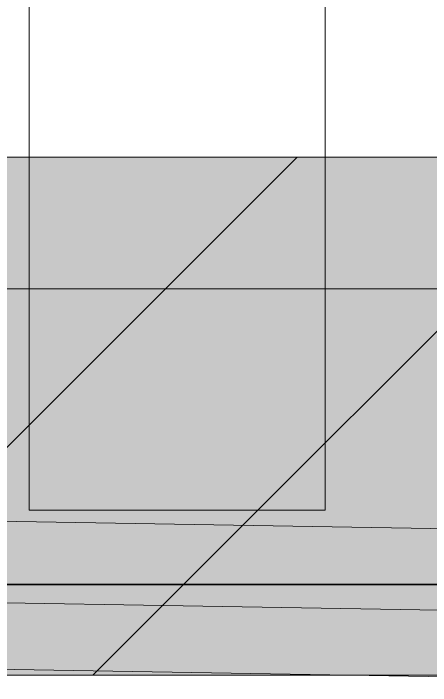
# Model space of a CAD drawing. Header units: millimetres. Extents: x -546 to 1681, y -650 to 1730.
# Drawn here: x 822.934 to 823.497, y 658.242 to 659.15 of the extents above; entities that cross this region are included whole.
import ezdxf

# ---------------------------------------------------------------- set-up
doc = ezdxf.new("R2010")
doc.units = ezdxf.units.MM

msp = doc.modelspace()

# ---------------------------------------------------------------- hatches: boundary and pattern name
at = {"true_color": 0xffffff}
h = msp.add_hatch(color=7, dxfattribs=at)
h.dxf.hatch_style = 2
h.paths.add_polyline_path([(830.80727, 658.95578), (830.80727, 658.25578), (815.25725, 658.25578), (815.25725, 658.95578)])

# ---------------------------------------------------------------- linework, layer by layer
at = {"color": 8, "lineweight": 0, "true_color": 0x7f7f7f}
for points in [[(822.95526, 658.47878), (822.95526, 663.27678)], [(823.35526, 663.27678), (823.35526, 658.47878)], [(815.10524, 658.77778), (823.70526, 658.77778)], [(823.35526, 658.47878), (822.95526, 658.47878)], [(823.70526, 658.37878), (815.10524, 658.37878)], [(823.70526, 658.37778), (815.10524, 658.37778)]]:
    msp.add_lwpolyline(points, dxfattribs=at)
at = {"color": 7, "lineweight": 0}
for points in [[(830.80727, 658.95578), (815.25725, 658.95578)], [(822.61726, 658.25578), (823.31726, 658.95578)], [(823.04126, 658.25578), (823.74126, 658.95578)], [(831.43027, 658.31978), (814.63324, 658.60378)], [(831.42827, 658.20978), (814.63125, 658.49378)], [(831.42727, 658.11978), (814.62924, 658.40378)], [(815.25725, 658.25578), (831.50727, 658.25578)]]:
    msp.add_lwpolyline(points, dxfattribs=at)

doc.saveas('drawing.dxf')
